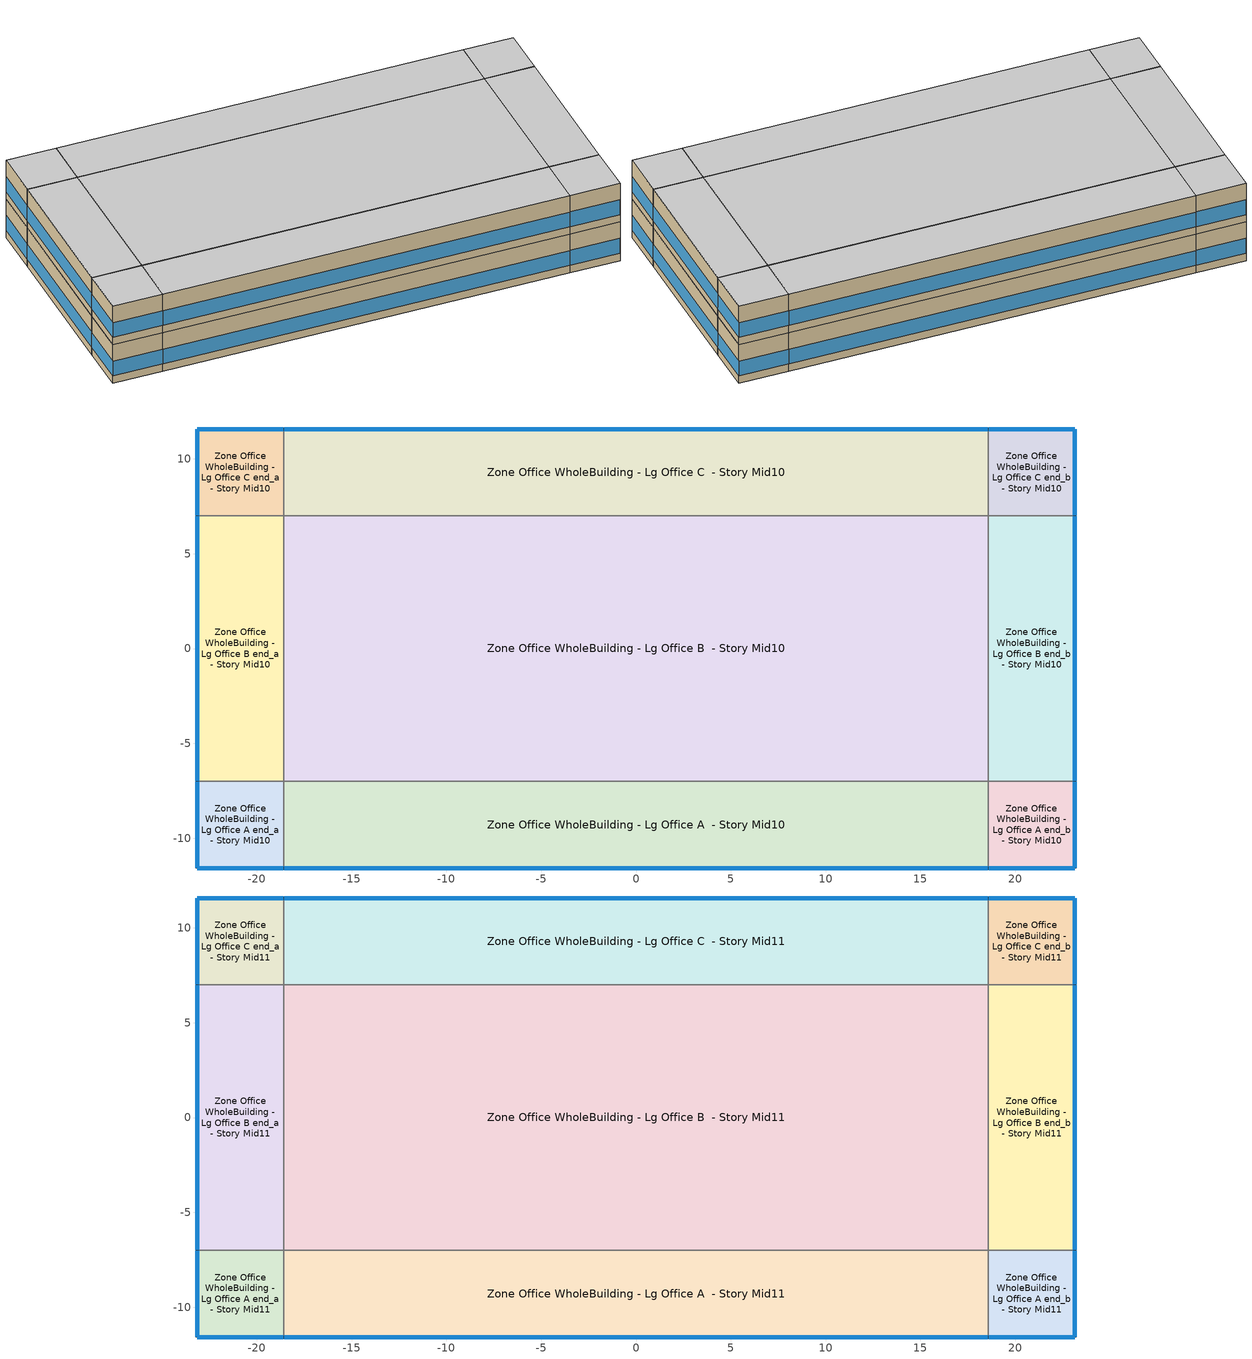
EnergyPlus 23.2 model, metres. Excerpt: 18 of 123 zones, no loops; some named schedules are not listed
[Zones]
Zone Office WholeBuilding - Lg Office A  - Story Mid10
 floor adiabatic (Typical Interior Floor): -18.58,-11.58 -18.58,-7 18.58,-7 18.58,-11.58 z39.62
 wall outside (Typical Insulated Steel Framed Exterior Wall R-4.44): -18.58,-11.58 18.58,-11.58 z39.62:43.59
 wall to Zone Office WholeBuilding - Lg Office A end_a - Story Mid10 (Typical Interior Wall): -18.58,-7 -18.58,-11.58 z39.62:43.59
 wall to Zone Office WholeBuilding - Lg Office B  - Story Mid10 (Typical Interior Wall): 18.58,-7 -18.58,-7 z39.62:43.59
 wall to Zone Office WholeBuilding - Lg Office A end_b - Story Mid10 (Typical Interior Wall): 18.58,-11.58 18.58,-7 z39.62:43.59
 window (Window U-1.01 SHGC 0.74): -18.55,-11.58 18.55,-11.58 z40.39:41.89
 ceiling adiabatic (Typical Interior Ceiling): 18.58,-11.58 18.58,-7 -18.58,-7 -18.58,-11.58 z43.59
Zone Office WholeBuilding - Lg Office A end_a - Story Mid10
 floor adiabatic (Typical Interior Floor): -23.15,-11.58 -23.15,-7 -18.58,-7 -18.58,-11.58 z39.62
 wall outside (Typical Insulated Steel Framed Exterior Wall R-4.44): -23.15,-7 -23.15,-11.58 -18.58,-11.58 z39.62:43.59
 wall to Zone Office WholeBuilding - Lg Office B end_a - Story Mid10 (Typical Interior Wall): -18.58,-7 -23.15,-7 z39.62:43.59
 window (Window U-1.01 SHGC 0.74): -23.15,-7.03 -23.15,-11.55 / -23.13,-11.58 -18.6,-11.58 z40.39:41.91
 ceiling adiabatic (Typical Interior Ceiling): -18.58,-11.58 -18.58,-7 -23.15,-7 -23.15,-11.58 z43.59
Zone Office WholeBuilding - Lg Office A end_b - Story Mid10
 floor adiabatic (Typical Interior Floor): 18.58,-11.58 18.58,-7 23.15,-7 23.15,-11.58 z39.62
 wall outside (Typical Insulated Steel Framed Exterior Wall R-4.44): 18.58,-11.58 23.15,-11.58 23.15,-7 z39.62:43.59
 wall to Zone Office WholeBuilding - Lg Office B end_b - Story Mid10 (Typical Interior Wall): 23.15,-7 18.58,-7 z39.62:43.59
 window (Window U-1.01 SHGC 0.74): 23.15,-11.55 23.15,-7.03 / 18.6,-11.58 23.13,-11.58 z40.39:41.91
 ceiling adiabatic (Typical Interior Ceiling): 23.15,-11.58 23.15,-7 18.58,-7 18.58,-11.58 z43.59
Zone Office WholeBuilding - Lg Office B  - Story Mid10
 floor adiabatic (Typical Interior Floor): -18.58,-7 -18.58,7 18.58,7 18.58,-7 z39.62
 wall to Zone Office WholeBuilding - Lg Office B end_a - Story Mid10 (Typical Interior Wall): -18.58,7 -18.58,-7 z39.62:43.59
 wall to Zone Office WholeBuilding - Lg Office C  - Story Mid10 (Typical Interior Wall): 18.58,7 -18.58,7 z39.62:43.59
 wall to Zone Office WholeBuilding - Lg Office B end_b - Story Mid10 (Typical Interior Wall): 18.58,-7 18.58,7 z39.62:43.59
 ceiling adiabatic (Typical Interior Ceiling): 18.58,-7 18.58,7 -18.58,7 -18.58,-7 z43.59
Zone Office WholeBuilding - Lg Office B end_a - Story Mid10
 floor adiabatic (Typical Interior Floor): -23.15,-7 -23.15,7 -18.58,7 -18.58,-7 z39.62
 wall outside (Typical Insulated Steel Framed Exterior Wall R-4.44): -23.15,7 -23.15,-7 z39.62:43.59
 wall to Zone Office WholeBuilding - Lg Office C end_a - Story Mid10 (Typical Interior Wall): -18.58,7 -23.15,7 z39.62:43.59
 window (Window U-1.01 SHGC 0.74): -23.15,6.98 -23.15,-6.98 z40.39:41.9
 ceiling adiabatic (Typical Interior Ceiling): -18.58,-7 -18.58,7 -23.15,7 -23.15,-7 z43.59
Zone Office WholeBuilding - Lg Office B end_b - Story Mid10
 floor adiabatic (Typical Interior Floor): 18.58,-7 18.58,7 23.15,7 23.15,-7 z39.62
 wall outside (Typical Insulated Steel Framed Exterior Wall R-4.44): 23.15,-7 23.15,7 z39.62:43.59
 wall to Zone Office WholeBuilding - Lg Office C end_b - Story Mid10 (Typical Interior Wall): 23.15,7 18.58,7 z39.62:43.59
 window (Window U-1.01 SHGC 0.74): 23.15,-6.98 23.15,6.98 z40.39:41.9
 ceiling adiabatic (Typical Interior Ceiling): 23.15,-7 23.15,7 18.58,7 18.58,-7 z43.59
Zone Office WholeBuilding - Lg Office C  - Story Mid10
 floor adiabatic (Typical Interior Floor): -18.58,7 -18.58,11.58 18.58,11.58 18.58,7 z39.62
 wall outside (Typical Insulated Steel Framed Exterior Wall R-4.44): 18.58,11.58 -18.58,11.58 z39.62:43.59
 wall to Zone Office WholeBuilding - Lg Office C end_a - Story Mid10 (Typical Interior Wall): -18.58,11.58 -18.58,7 z39.62:43.59
 wall to Zone Office WholeBuilding - Lg Office C end_b - Story Mid10 (Typical Interior Wall): 18.58,7 18.58,11.58 z39.62:43.59
 window (Window U-1.01 SHGC 0.74): 18.55,11.58 -18.55,11.58 z40.39:41.89
 ceiling adiabatic (Typical Interior Ceiling): 18.58,7 18.58,11.58 -18.58,11.58 -18.58,7 z43.59
Zone Office WholeBuilding - Lg Office C end_a - Story Mid10
 floor adiabatic (Typical Interior Floor): -23.15,7 -23.15,11.58 -18.58,11.58 -18.58,7 z39.62
 wall outside (Typical Insulated Steel Framed Exterior Wall R-4.44): -18.58,11.58 -23.15,11.58 -23.15,7 z39.62:43.59
 window (Window U-1.01 SHGC 0.74): -23.15,11.55 -23.15,7.03 / -18.6,11.58 -23.13,11.58 z40.39:41.91
 ceiling adiabatic (Typical Interior Ceiling): -18.58,7 -18.58,11.58 -23.15,11.58 -23.15,7 z43.59
Zone Office WholeBuilding - Lg Office C end_b - Story Mid10
 floor adiabatic (Typical Interior Floor): 18.58,7 18.58,11.58 23.15,11.58 23.15,7 z39.62
 wall outside (Typical Insulated Steel Framed Exterior Wall R-4.44): 23.15,7 23.15,11.58 18.58,11.58 z39.62:43.59
 window (Window U-1.01 SHGC 0.74): 23.13,11.58 18.6,11.58 / 23.15,7.03 23.15,11.55 z40.39:41.91
 ceiling adiabatic (Typical Interior Ceiling): 23.15,7 23.15,11.58 18.58,11.58 18.58,7 z43.59
Zone Office WholeBuilding - Lg Office A  - Story Mid11
 floor adiabatic (Typical Interior Floor): -18.58,-11.58 -18.58,-7 18.58,-7 18.58,-11.58 z43.59
 wall outside (Typical Insulated Steel Framed Exterior Wall R-4.44): -18.58,-11.58 18.58,-11.58 z43.59:47.55
 wall to Zone Office WholeBuilding - Lg Office A end_a - Story Mid11 (Typical Interior Wall): -18.58,-7 -18.58,-11.58 z43.59:47.55
 wall to Zone Office WholeBuilding - Lg Office B  - Story Mid11 (Typical Interior Wall): 18.58,-7 -18.58,-7 z43.59:47.55
 wall to Zone Office WholeBuilding - Lg Office A end_b - Story Mid11 (Typical Interior Wall): 18.58,-11.58 18.58,-7 z43.59:47.55
 window (Window U-1.01 SHGC 0.74): -18.55,-11.58 18.55,-11.58 z44.35:45.86
 ceiling adiabatic (Typical Interior Ceiling): 18.58,-11.58 18.58,-7 -18.58,-7 -18.58,-11.58 z47.55
Zone Office WholeBuilding - Lg Office A end_a - Story Mid11
 floor adiabatic (Typical Interior Floor): -23.15,-11.58 -23.15,-7 -18.58,-7 -18.58,-11.58 z43.59
 wall outside (Typical Insulated Steel Framed Exterior Wall R-4.44): -23.15,-7 -23.15,-11.58 -18.58,-11.58 z43.59:47.55
 wall to Zone Office WholeBuilding - Lg Office B end_a - Story Mid11 (Typical Interior Wall): -18.58,-7 -23.15,-7 z43.59:47.55
 window (Window U-1.01 SHGC 0.74): -23.15,-7.03 -23.15,-11.55 / -23.13,-11.58 -18.6,-11.58 z44.35:45.87
 ceiling adiabatic (Typical Interior Ceiling): -18.58,-11.58 -18.58,-7 -23.15,-7 -23.15,-11.58 z47.55
Zone Office WholeBuilding - Lg Office A end_b - Story Mid11
 floor adiabatic (Typical Interior Floor): 18.58,-11.58 18.58,-7 23.15,-7 23.15,-11.58 z43.59
 wall outside (Typical Insulated Steel Framed Exterior Wall R-4.44): 18.58,-11.58 23.15,-11.58 23.15,-7 z43.59:47.55
 wall to Zone Office WholeBuilding - Lg Office B end_b - Story Mid11 (Typical Interior Wall): 23.15,-7 18.58,-7 z43.59:47.55
 window (Window U-1.01 SHGC 0.74): 23.15,-11.55 23.15,-7.03 / 18.6,-11.58 23.13,-11.58 z44.35:45.87
 ceiling adiabatic (Typical Interior Ceiling): 23.15,-11.58 23.15,-7 18.58,-7 18.58,-11.58 z47.55
Zone Office WholeBuilding - Lg Office B  - Story Mid11
 floor adiabatic (Typical Interior Floor): -18.58,-7 -18.58,7 18.58,7 18.58,-7 z43.59
 wall to Zone Office WholeBuilding - Lg Office B end_a - Story Mid11 (Typical Interior Wall): -18.58,7 -18.58,-7 z43.59:47.55
 wall to Zone Office WholeBuilding - Lg Office C  - Story Mid11 (Typical Interior Wall): 18.58,7 -18.58,7 z43.59:47.55
 wall to Zone Office WholeBuilding - Lg Office B end_b - Story Mid11 (Typical Interior Wall): 18.58,-7 18.58,7 z43.59:47.55
 ceiling adiabatic (Typical Interior Ceiling): 18.58,-7 18.58,7 -18.58,7 -18.58,-7 z47.55
Zone Office WholeBuilding - Lg Office B end_a - Story Mid11
 floor adiabatic (Typical Interior Floor): -23.15,-7 -23.15,7 -18.58,7 -18.58,-7 z43.59
 wall outside (Typical Insulated Steel Framed Exterior Wall R-4.44): -23.15,7 -23.15,-7 z43.59:47.55
 wall to Zone Office WholeBuilding - Lg Office C end_a - Story Mid11 (Typical Interior Wall): -18.58,7 -23.15,7 z43.59:47.55
 window (Window U-1.01 SHGC 0.74): -23.15,6.98 -23.15,-6.98 z44.35:45.86
 ceiling adiabatic (Typical Interior Ceiling): -18.58,-7 -18.58,7 -23.15,7 -23.15,-7 z47.55
Zone Office WholeBuilding - Lg Office B end_b - Story Mid11
 floor adiabatic (Typical Interior Floor): 18.58,-7 18.58,7 23.15,7 23.15,-7 z43.59
 wall outside (Typical Insulated Steel Framed Exterior Wall R-4.44): 23.15,-7 23.15,7 z43.59:47.55
 wall to Zone Office WholeBuilding - Lg Office C end_b - Story Mid11 (Typical Interior Wall): 23.15,7 18.58,7 z43.59:47.55
 window (Window U-1.01 SHGC 0.74): 23.15,-6.98 23.15,6.98 z44.35:45.86
 ceiling adiabatic (Typical Interior Ceiling): 23.15,-7 23.15,7 18.58,7 18.58,-7 z47.55
Zone Office WholeBuilding - Lg Office C  - Story Mid11
 floor adiabatic (Typical Interior Floor): -18.58,7 -18.58,11.58 18.58,11.58 18.58,7 z43.59
 wall outside (Typical Insulated Steel Framed Exterior Wall R-4.44): 18.58,11.58 -18.58,11.58 z43.59:47.55
 wall to Zone Office WholeBuilding - Lg Office C end_a - Story Mid11 (Typical Interior Wall): -18.58,11.58 -18.58,7 z43.59:47.55
 wall to Zone Office WholeBuilding - Lg Office C end_b - Story Mid11 (Typical Interior Wall): 18.58,7 18.58,11.58 z43.59:47.55
 window (Window U-1.01 SHGC 0.74): 18.55,11.58 -18.55,11.58 z44.35:45.86
 ceiling adiabatic (Typical Interior Ceiling): 18.58,7 18.58,11.58 -18.58,11.58 -18.58,7 z47.55
Zone Office WholeBuilding - Lg Office C end_a - Story Mid11
 floor adiabatic (Typical Interior Floor): -23.15,7 -23.15,11.58 -18.58,11.58 -18.58,7 z43.59
 wall outside (Typical Insulated Steel Framed Exterior Wall R-4.44): -18.58,11.58 -23.15,11.58 -23.15,7 z43.59:47.55
 window (Window U-1.01 SHGC 0.74): -23.15,11.55 -23.15,7.03 / -18.6,11.58 -23.13,11.58 z44.35:45.87
 ceiling adiabatic (Typical Interior Ceiling): -18.58,7 -18.58,11.58 -23.15,11.58 -23.15,7 z47.55
Zone Office WholeBuilding - Lg Office C end_b - Story Mid11
 floor adiabatic (Typical Interior Floor): 18.58,7 18.58,11.58 23.15,11.58 23.15,7 z43.59
 wall outside (Typical Insulated Steel Framed Exterior Wall R-4.44): 23.15,7 23.15,11.58 18.58,11.58 z43.59:47.55
 window (Window U-1.01 SHGC 0.74): 23.13,11.58 18.6,11.58 / 23.15,7.03 23.15,11.55 z44.35:45.87
 ceiling adiabatic (Typical Interior Ceiling): 23.15,7 23.15,11.58 18.58,11.58 18.58,7 z47.55
[Building]
ComStock DOE Ref Pre-1980|LargeOffice: North Axis {deg}=270; Terrain=City
[Site:Location]
Maxwell Afb_AL_USA: Latitude {deg}=32.38; Longitude {deg}=-86.36; Time Zone {hr}=-6; Elevation {m}=52
[Site:GroundTemperature:FCfactorMethod]
January Ground Temperature {C}=16; February Ground Temperature {C}=11.9; March Ground Temperature {C}=7.7; April Ground Temperature {C}=4; May Ground Temperature {C}=7.9; June Ground Temperature {C}=13.8; July Ground Temperature {C}=17.2; August Ground Temperature {C}=20.8; September Ground Temperature {C}=24.8; October Ground Temperature {C}=26.1; November Ground Temperature {C}=26.5; December Ground Temperature {C}=22.5
[Site:WaterMainsTemperature]
Calculation Method=Correlation; Annual Average Outdoor Air Temperature {C}=18.7358; Maximum Difference In Monthly Average Outdoor Air Temperatures {deltaC}=20.53
[SizingPeriod:DesignDay] Month=7; Day of Month=21; Day Type=SummerDesignDay; Daily Dry-Bulb Temperature Range {deltaC}=10.3; Dry-Bulb Temperature Range Modifier Type=DefaultMultipliers; Barometric Pressure {Pa}=100702; Wind Speed {m/s}=3; Wind Direction {deg}=240; Rain Indicator=No; Snow Indicator=No; Daylight Saving Time Indicator=No; Solar Model Indicator=ASHRAETau; ASHRAE Clear Sky Optical Depth for Beam Irradiance (taub)=0.459; ASHRAE Clear Sky Optical Depth for Diffuse Irradiance (taud)=2.177; Begin Environment Reset Mode=FullResetAtBeginEnvironment
Name | Maximum Dry-Bulb Temperature {C} | Humidity Condition Type | Wetbulb or DewPoint at Maximum Dry-Bulb {C}
Maxwell Afb Ann Clg .4% Condns DB=>MWB 1 | 36.3 | Wetbulb | 24.8
Maxwell Afb Ann Clg .4% Condns WB=>MDB 1 | 32.9 | Wetbulb | 27
Maxwell Afb Ann Clg 1% Condns DB=>MWB 1 | 35.2 | Wetbulb | 24.8
Maxwell Afb Ann Clg 2% Condns DP=>MDB 1 | 28.6 | Dewpoint | 24.5
[Material] Thermal Absorptance=0.9; Solar Absorptance=0.7
Name | Roughness | Thickness {m} | Conductivity {W/m-K} | Density {kg/m3} | Specific Heat {J/kg-K} | Visible Absorptance
100mm Normalweight concrete floor | MediumRough | 0.1016 | 2.31045 | 2322 | 832.557 | 0.7
25mm Stucco | Smooth | 0.0254 | 0.72 | 1856 | 840 | 0.7
5/8 in. Gypsum Board | MediumSmooth | 0.0159 | 0.16 | 800 | 1090 | 0.7
G01 13mm gypsum board | Smooth | 0.0127 | 0.160031 | 800.001 | 1090.73 | 0.5
Std Wood 6inch 1 | MediumSmooth | 0.15 | 0.12 | 540 | 1210 | 0.7
[Material:NoMass] Roughness=Smooth; Thermal Absorptance=0.9; Solar Absorptance=0.7
Name | Thermal Resistance {m2-K/W} | Visible Absorptance
CP02 CARPET PAD | 0.21648 | 0.8
Typical Insulation R-2.27 | 0.39899 | 0.7
[WindowMaterial:SimpleGlazingSystem]
Simple Glazing Single - No LowE - Clear - Aluminum: U-Factor {W/m2-K}=5.73505; Solar Heat Gain Coefficient=0.744; Visible Transmittance=0.754
[Construction]
InteriorFurnishings 1: Std Wood 6inch 1
Typical Insulated Steel Framed Exterior Wall R-4.44: 25mm Stucco, 5/8 in. Gypsum Board, Typical Insulation R-2.27, 5/8 in. Gypsum Board
Typical Interior Ceiling: CP02 CARPET PAD, 100mm Normalweight concrete floor
Typical Interior Floor: 100mm Normalweight concrete floor, CP02 CARPET PAD
Typical Interior Wall: G01 13mm gypsum board, G01 13mm gypsum board
Window U-1.01 SHGC 0.74: Simple Glazing Single - No LowE - Clear - Aluminum
[Zone] Multiplier=1; Part of Total Floor Area=Yes
Zone Office WholeBuilding - Lg Office A  - Story Mid10; Zone Office WholeBuilding - Lg Office A  - Story Mid11; Zone Office WholeBuilding - Lg Office A end_a - Story Mid10; Zone Office WholeBuilding - Lg Office A end_a - Story Mid11; Zone Office WholeBuilding - Lg Office A end_b - Story Mid10; Zone Office WholeBuilding - Lg Office A end_b - Story Mid11; Zone Office WholeBuilding - Lg Office B  - Story Mid10; Zone Office WholeBuilding - Lg Office B  - Story Mid11; Zone Office WholeBuilding - Lg Office B end_a - Story Mid10; Zone Office WholeBuilding - Lg Office B end_a - Story Mid11; Zone Office WholeBuilding - Lg Office B end_b - Story Mid10; Zone Office WholeBuilding - Lg Office B end_b - Story Mid11; Zone Office WholeBuilding - Lg Office C  - Story Mid10; Zone Office WholeBuilding - Lg Office C  - Story Mid11; Zone Office WholeBuilding - Lg Office C end_a - Story Mid10; Zone Office WholeBuilding - Lg Office C end_a - Story Mid11; Zone Office WholeBuilding - Lg Office C end_b - Story Mid10; Zone Office WholeBuilding - Lg Office C end_b - Story Mid11
[Space] Space Type=Office WholeBuilding - Lg Office - ComStock DOE Ref Pre-1980
Name | Zone
Office WholeBuilding - Lg Office A  - Story Mid10 | Zone Office WholeBuilding - Lg Office A  - Story Mid10
Office WholeBuilding - Lg Office A  - Story Mid11 | Zone Office WholeBuilding - Lg Office A  - Story Mid11
Office WholeBuilding - Lg Office A end_a - Story Mid10 | Zone Office WholeBuilding - Lg Office A end_a - Story Mid10
Office WholeBuilding - Lg Office A end_a - Story Mid11 | Zone Office WholeBuilding - Lg Office A end_a - Story Mid11
Office WholeBuilding - Lg Office A end_b - Story Mid10 | Zone Office WholeBuilding - Lg Office A end_b - Story Mid10
Office WholeBuilding - Lg Office A end_b - Story Mid11 | Zone Office WholeBuilding - Lg Office A end_b - Story Mid11
Office WholeBuilding - Lg Office B  - Story Mid10 | Zone Office WholeBuilding - Lg Office B  - Story Mid10
Office WholeBuilding - Lg Office B  - Story Mid11 | Zone Office WholeBuilding - Lg Office B  - Story Mid11
Office WholeBuilding - Lg Office B end_a - Story Mid10 | Zone Office WholeBuilding - Lg Office B end_a - Story Mid10
Office WholeBuilding - Lg Office B end_a - Story Mid11 | Zone Office WholeBuilding - Lg Office B end_a - Story Mid11
Office WholeBuilding - Lg Office B end_b - Story Mid10 | Zone Office WholeBuilding - Lg Office B end_b - Story Mid10
Office WholeBuilding - Lg Office B end_b - Story Mid11 | Zone Office WholeBuilding - Lg Office B end_b - Story Mid11
Office WholeBuilding - Lg Office C  - Story Mid10 | Zone Office WholeBuilding - Lg Office C  - Story Mid10
Office WholeBuilding - Lg Office C  - Story Mid11 | Zone Office WholeBuilding - Lg Office C  - Story Mid11
Office WholeBuilding - Lg Office C end_a - Story Mid10 | Zone Office WholeBuilding - Lg Office C end_a - Story Mid10
Office WholeBuilding - Lg Office C end_a - Story Mid11 | Zone Office WholeBuilding - Lg Office C end_a - Story Mid11
Office WholeBuilding - Lg Office C end_b - Story Mid10 | Zone Office WholeBuilding - Lg Office C end_b - Story Mid10
Office WholeBuilding - Lg Office C end_b - Story Mid11 | Zone Office WholeBuilding - Lg Office C end_b - Story Mid11
[SpaceList]
Office WholeBuilding - Lg Office - ComStock DOE Ref Pre-1980: Office WholeBuilding - Lg Office B  - Story Mid10, Office WholeBuilding - Lg Office B  - Story Ground, Office WholeBuilding - Lg Office A end_a - Story Mid, Office WholeBuilding - Lg Office A  - Story Mid, Office WholeBuilding - Lg Office B  - Story Mid, Office WholeBuilding - Lg Office C  - Story Mid, Office WholeBuilding - Lg Office A end_b - Story Mid, Office WholeBuilding - Lg Office B end_a - Story Mid2, Office WholeBuilding - Lg Office C end_a - Story Mid2, Office WholeBuilding - Lg Office A end_b - Story Mid8, Office WholeBuilding - Lg Office A end_a - Story Mid3, Office WholeBuilding - Lg Office B end_a - Story Mid3, Office WholeBuilding - Lg Office C end_a - Story Mid3, Office WholeBuilding - Lg Office A end_b - Story Top, Office WholeBuilding - Lg Office A end_b - Story Mid3, Office WholeBuilding - Lg Office B end_b - Story Mid3, Office WholeBuilding - Lg Office A  - Story Mid2, Office WholeBuilding - Lg Office C end_b - Story Mid3, Office WholeBuilding - Lg Office A end_a - Story Mid4, Office WholeBuilding - Lg Office B end_a - Story Mid4, Office WholeBuilding - Lg Office A  - Story Mid4, Office WholeBuilding - Lg Office B  - Story Mid4, Office WholeBuilding - Lg Office C  - Story Mid4, Office WholeBuilding - Lg Office B end_a - Story Ground, Office WholeBuilding - Lg Office B end_b - Story Mid2, Office WholeBuilding - Lg Office A end_a - Story Mid8, Office WholeBuilding - Lg Office A end_b - Story Mid4, Office WholeBuilding - Lg Office B end_b - Story Mid4, Office WholeBuilding - Lg Office C end_a - Story Ground, Office WholeBuilding - Lg Office C end_b - Story Mid4, Office WholeBuilding - Lg Office C end_a - Story Mid5, Office WholeBuilding - Lg Office C  - Story Mid5, Office WholeBuilding - Lg Office A  - Story Mid3, Office WholeBuilding - Lg Office A end_b - Story Mid5, Office WholeBuilding - Lg Office B end_b - Story Mid5, Office WholeBuilding - Lg Office A end_a - Story Ground, Office WholeBuilding - Lg Office C  - Story Mid2, Office WholeBuilding - Lg Office C  - Story Mid10, Office WholeBuilding - Lg Office B end_a - Story Mid, Office WholeBuilding - Lg Office C end_a - Story Mid10, Office WholeBuilding - Lg Office B  - Story Mid9, Office WholeBuilding - Lg Office B end_b - Story Mid10, Office WholeBuilding - Lg Office A end_b - Story Mid10, Office WholeBuilding - Lg Office B end_b - Story Mid9, Office WholeBuilding - Lg Office C end_a - Story Mid11, Office WholeBuilding - Lg Office C end_b - Story Top, Office WholeBuilding - Lg Office B end_b - Story Top, Office WholeBuilding - Lg Office A end_a - Story Mid7, Office WholeBuilding - Lg Office A end_a - Story Mid6, Office WholeBuilding - Lg Office A  - Story Mid5, Office WholeBuilding - Lg Office B  - Story Mid6, Office WholeBuilding - Lg Office C end_b - Story Mid11, Office WholeBuilding - Lg Office B  - Story Top, Office WholeBuilding - Lg Office A end_a - Story Mid10, Office WholeBuilding - Lg Office C end_b - Story Mid, Office WholeBuilding - Lg Office C  - Story Top, Office WholeBuilding - Lg Office A end_a - Story Mid11, Office WholeBuilding - Lg Office B  - Story Mid3, Office WholeBuilding - Lg Office C end_a - Story Top, Office WholeBuilding - Lg Office C end_b - Story Mid2, Office WholeBuilding - Lg Office A end_b - Story Mid6, Office WholeBuilding - Lg Office C end_b - Story Mid6, Office WholeBuilding - Lg Office A  - Story Mid10, Office WholeBuilding - Lg Office A  - Story Top, Office WholeBuilding - Lg Office A  - Story Mid6, Office WholeBuilding - Lg Office C end_a - Story Mid4, Office WholeBuilding - Lg Office C  - Story Mid11, Office WholeBuilding - Lg Office A  - Story Mid11, Office WholeBuilding - Lg Office B end_b - Story Mid, Office WholeBuilding - Lg Office A end_b - Story Mid9, Office WholeBuilding - Lg Office B end_a - Story Mid10, Office WholeBuilding - Lg Office C  - Story Mid9, Office WholeBuilding - Lg Office C end_b - Story Mid9, Office WholeBuilding - Lg Office C  - Story Mid3, Office WholeBuilding - Lg Office B  - Story Mid5, Office WholeBuilding - Lg Office C  - Story Mid7, Office WholeBuilding - Lg Office A end_a - Story Mid9, Office WholeBuilding - Lg Office B end_a - Story Mid11, Office WholeBuilding - Lg Office B end_a - Story Top, Office WholeBuilding - Lg Office A end_b - Story Mid11, Office WholeBuilding - Lg Office A  - Story Mid9, Office WholeBuilding - Lg Office B end_a - Story Mid5, Office WholeBuilding - Lg Office B end_a - Story Mid8, Office WholeBuilding - Lg Office C end_b - Story Mid8, Office WholeBuilding - Lg Office B  - Story Mid11, Office WholeBuilding - Lg Office C end_a - Story Mid9, Office WholeBuilding - Lg Office A  - Story Ground, Office WholeBuilding - Lg Office C end_a - Story Mid6, Office WholeBuilding - Lg Office C end_a - Story Mid, Office WholeBuilding - Lg Office A end_b - Story Mid2, Office WholeBuilding - Lg Office B end_a - Story Mid6, Office WholeBuilding - Lg Office B  - Story Mid7, Office WholeBuilding - Lg Office B end_a - Story Mid9, Office WholeBuilding - Lg Office B end_b - Story Mid8, Office WholeBuilding - Lg Office A end_a - Story Mid5, Office WholeBuilding - Lg Office B end_b - Story Mid7, Office WholeBuilding - Lg Office A end_a - Story Top, Office WholeBuilding - Lg Office A  - Story Mid7, Office WholeBuilding - Lg Office A end_a - Story Mid2, Office WholeBuilding - Lg Office B  - Story Mid2, Office WholeBuilding - Lg Office C  - Story Mid8, Office WholeBuilding - Lg Office C end_b - Story Mid10, Office WholeBuilding - Lg Office C end_a - Story Mid7, Office WholeBuilding - Lg Office B end_b - Story Mid11, Office WholeBuilding - Lg Office B  - Story Mid8, Office WholeBuilding - Lg Office A  - Story Mid8, Office WholeBuilding - Lg Office C end_a - Story Mid8, Office WholeBuilding - Lg Office C  - Story Ground, Office WholeBuilding - Lg Office C end_b - Story Mid7, Office WholeBuilding - Lg Office A end_b - Story Mid7, Office WholeBuilding - Lg Office B end_a - Story Mid7, Office WholeBuilding - Lg Office C  - Story Mid6, Office WholeBuilding - Lg Office B end_b - Story Mid6, Office WholeBuilding - Lg Office C end_b - Story Mid5
[Lights] Zone or ZoneList or Space or SpaceList=Office WholeBuilding - Lg Office - ComStock DOE Ref Pre-1980; Schedule=Office BLDG_LIGHT_EndUseData BPR Adjusted; Design Level Calculation Method=Watts/Area; Return Air Fraction=0; Fraction Visible=0.2; Fraction Replaceable=1
Name | Watts per Zone Floor Area {W/m2} | Fraction Radiant
Office WholeBuilding - Lg Office - ComStock DOE Ref Pre-1980 General Lighting | 5.0993 | 0.31
Office WholeBuilding - Lg Office - ComStock DOE Ref Pre-1980 Wall Wash Lighting | 3.64317 | 0.125
[ElectricEquipment]
Office WholeBuilding - Lg Office Elec Equip: Zone or ZoneList or Space or SpaceList=Office WholeBuilding - Lg Office - ComStock DOE Ref Pre-1980; Schedule=Office BLDG_EQUIP_EndUseData BPR Adjusted; Design Level Calculation Method=Watts/Area; Watts per Zone Floor Area {W/m2}=8.07293; Fraction Latent=0; Fraction Radiant=0.5; Fraction Lost=0
[InternalMass] Construction=InteriorFurnishings 1
Name | Zone or ZoneList | Space or SpaceList | Surface Area {m2}
Office WholeBuilding - Lg Office A  - Story Mid10 Mass | Zone Office WholeBuilding - Lg Office A  - Story Mid10 | Office WholeBuilding - Lg Office A  - Story Mid10 | 339.777
Office WholeBuilding - Lg Office A  - Story Mid11 Mass | Zone Office WholeBuilding - Lg Office A  - Story Mid11 | Office WholeBuilding - Lg Office A  - Story Mid11 | 339.777
Office WholeBuilding - Lg Office A end_a - Story Mid10 Mass | Zone Office WholeBuilding - Lg Office A end_a - Story Mid10 | Office WholeBuilding - Lg Office A end_a - Story Mid10 | 41.8064
Office WholeBuilding - Lg Office A end_a - Story Mid11 Mass | Zone Office WholeBuilding - Lg Office A end_a - Story Mid11 | Office WholeBuilding - Lg Office A end_a - Story Mid11 | 41.8064
Office WholeBuilding - Lg Office A end_b - Story Mid10 Mass | Zone Office WholeBuilding - Lg Office A end_b - Story Mid10 | Office WholeBuilding - Lg Office A end_b - Story Mid10 | 41.8064
Office WholeBuilding - Lg Office A end_b - Story Mid11 Mass | Zone Office WholeBuilding - Lg Office A end_b - Story Mid11 | Office WholeBuilding - Lg Office A end_b - Story Mid11 | 41.8064
Office WholeBuilding - Lg Office B  - Story Mid10 Mass | Zone Office WholeBuilding - Lg Office B  - Story Mid10 | Office WholeBuilding - Lg Office B  - Story Mid10 | 1040.97
Office WholeBuilding - Lg Office B  - Story Mid11 Mass | Zone Office WholeBuilding - Lg Office B  - Story Mid11 | Office WholeBuilding - Lg Office B  - Story Mid11 | 1040.97
Office WholeBuilding - Lg Office B end_a - Story Mid10 Mass | Zone Office WholeBuilding - Lg Office B end_a - Story Mid10 | Office WholeBuilding - Lg Office B end_a - Story Mid10 | 128.082
Office WholeBuilding - Lg Office B end_a - Story Mid11 Mass | Zone Office WholeBuilding - Lg Office B end_a - Story Mid11 | Office WholeBuilding - Lg Office B end_a - Story Mid11 | 128.082
Office WholeBuilding - Lg Office B end_b - Story Mid10 Mass | Zone Office WholeBuilding - Lg Office B end_b - Story Mid10 | Office WholeBuilding - Lg Office B end_b - Story Mid10 | 128.082
Office WholeBuilding - Lg Office B end_b - Story Mid11 Mass | Zone Office WholeBuilding - Lg Office B end_b - Story Mid11 | Office WholeBuilding - Lg Office B end_b - Story Mid11 | 128.082
Office WholeBuilding - Lg Office C  - Story Mid10 Mass | Zone Office WholeBuilding - Lg Office C  - Story Mid10 | Office WholeBuilding - Lg Office C  - Story Mid10 | 339.777
Office WholeBuilding - Lg Office C  - Story Mid11 Mass | Zone Office WholeBuilding - Lg Office C  - Story Mid11 | Office WholeBuilding - Lg Office C  - Story Mid11 | 339.777
Office WholeBuilding - Lg Office C end_a - Story Mid10 Mass | Zone Office WholeBuilding - Lg Office C end_a - Story Mid10 | Office WholeBuilding - Lg Office C end_a - Story Mid10 | 41.8064
Office WholeBuilding - Lg Office C end_a - Story Mid11 Mass | Zone Office WholeBuilding - Lg Office C end_a - Story Mid11 | Office WholeBuilding - Lg Office C end_a - Story Mid11 | 41.8064
Office WholeBuilding - Lg Office C end_b - Story Mid10 Mass | Zone Office WholeBuilding - Lg Office C end_b - Story Mid10 | Office WholeBuilding - Lg Office C end_b - Story Mid10 | 41.8064
Office WholeBuilding - Lg Office C end_b - Story Mid11 Mass | Zone Office WholeBuilding - Lg Office C end_b - Story Mid11 | Office WholeBuilding - Lg Office C end_b - Story Mid11 | 41.8064
[ZoneInfiltration:DesignFlowRate] Design Flow Rate Calculation Method=Flow/ExteriorArea; Flow Rate per Exterior Surface Area {m3/s-m2}=0.000619923; Velocity Term Coefficient=0
Name | Zone or ZoneList or Space or SpaceList | Schedule | Constant Term Coefficient | Temperature Term Coefficient | Velocity Squared Term Coefficient
Office WholeBuilding - Lg Office A  - Story Mid10 HVAC Off Infiltration | Office WholeBuilding - Lg Office A  - Story Mid10 | Infiltration HVAC Off Schedule | 0 | 0.0173 | 0.0398
Office WholeBuilding - Lg Office A  - Story Mid10 HVAC On Infiltration | Office WholeBuilding - Lg Office A  - Story Mid10 | Infiltration HVAC On Schedule | -0.0451 | 0.0046 | 0.0327
Office WholeBuilding - Lg Office A  - Story Mid11 HVAC Off Infiltration | Office WholeBuilding - Lg Office A  - Story Mid11 | Infiltration HVAC Off Schedule | 0 | 0.0173 | 0.0398
Office WholeBuilding - Lg Office A  - Story Mid11 HVAC On Infiltration | Office WholeBuilding - Lg Office A  - Story Mid11 | Infiltration HVAC On Schedule | -0.0451 | 0.0046 | 0.0327
Office WholeBuilding - Lg Office A end_a - Story Mid10 HVAC Off Infiltration | Office WholeBuilding - Lg Office A end_a - Story Mid10 | Infiltration HVAC Off Schedule | 0 | 0.0173 | 0.0398
Office WholeBuilding - Lg Office A end_a - Story Mid10 HVAC On Infiltration | Office WholeBuilding - Lg Office A end_a - Story Mid10 | Infiltration HVAC On Schedule | -0.0451 | 0.0046 | 0.0327
Office WholeBuilding - Lg Office A end_a - Story Mid11 HVAC Off Infiltration | Office WholeBuilding - Lg Office A end_a - Story Mid11 | Infiltration HVAC Off Schedule | 0 | 0.0173 | 0.0398
Office WholeBuilding - Lg Office A end_a - Story Mid11 HVAC On Infiltration | Office WholeBuilding - Lg Office A end_a - Story Mid11 | Infiltration HVAC On Schedule | -0.0451 | 0.0046 | 0.0327
Office WholeBuilding - Lg Office A end_b - Story Mid10 HVAC Off Infiltration | Office WholeBuilding - Lg Office A end_b - Story Mid10 | Infiltration HVAC Off Schedule | 0 | 0.0173 | 0.0398
Office WholeBuilding - Lg Office A end_b - Story Mid10 HVAC On Infiltration | Office WholeBuilding - Lg Office A end_b - Story Mid10 | Infiltration HVAC On Schedule | -0.0451 | 0.0046 | 0.0327
Office WholeBuilding - Lg Office A end_b - Story Mid11 HVAC Off Infiltration | Office WholeBuilding - Lg Office A end_b - Story Mid11 | Infiltration HVAC Off Schedule | 0 | 0.0173 | 0.0398
Office WholeBuilding - Lg Office A end_b - Story Mid11 HVAC On Infiltration | Office WholeBuilding - Lg Office A end_b - Story Mid11 | Infiltration HVAC On Schedule | -0.0451 | 0.0046 | 0.0327
Office WholeBuilding - Lg Office B end_a - Story Mid10 HVAC Off Infiltration | Office WholeBuilding - Lg Office B end_a - Story Mid10 | Infiltration HVAC Off Schedule | 0 | 0.0173 | 0.0398
Office WholeBuilding - Lg Office B end_a - Story Mid10 HVAC On Infiltration | Office WholeBuilding - Lg Office B end_a - Story Mid10 | Infiltration HVAC On Schedule | -0.0451 | 0.0046 | 0.0327
Office WholeBuilding - Lg Office B end_a - Story Mid11 HVAC Off Infiltration | Office WholeBuilding - Lg Office B end_a - Story Mid11 | Infiltration HVAC Off Schedule | 0 | 0.0173 | 0.0398
Office WholeBuilding - Lg Office B end_a - Story Mid11 HVAC On Infiltration | Office WholeBuilding - Lg Office B end_a - Story Mid11 | Infiltration HVAC On Schedule | -0.0451 | 0.0046 | 0.0327
Office WholeBuilding - Lg Office B end_b - Story Mid10 HVAC Off Infiltration | Office WholeBuilding - Lg Office B end_b - Story Mid10 | Infiltration HVAC Off Schedule | 0 | 0.0173 | 0.0398
Office WholeBuilding - Lg Office B end_b - Story Mid10 HVAC On Infiltration | Office WholeBuilding - Lg Office B end_b - Story Mid10 | Infiltration HVAC On Schedule | -0.0451 | 0.0046 | 0.0327
Office WholeBuilding - Lg Office B end_b - Story Mid11 HVAC Off Infiltration | Office WholeBuilding - Lg Office B end_b - Story Mid11 | Infiltration HVAC Off Schedule | 0 | 0.0173 | 0.0398
Office WholeBuilding - Lg Office B end_b - Story Mid11 HVAC On Infiltration | Office WholeBuilding - Lg Office B end_b - Story Mid11 | Infiltration HVAC On Schedule | -0.0451 | 0.0046 | 0.0327
Office WholeBuilding - Lg Office C  - Story Mid10 HVAC Off Infiltration | Office WholeBuilding - Lg Office C  - Story Mid10 | Infiltration HVAC Off Schedule | 0 | 0.0173 | 0.0398
Office WholeBuilding - Lg Office C  - Story Mid10 HVAC On Infiltration | Office WholeBuilding - Lg Office C  - Story Mid10 | Infiltration HVAC On Schedule | -0.0451 | 0.0046 | 0.0327
Office WholeBuilding - Lg Office C  - Story Mid11 HVAC Off Infiltration | Office WholeBuilding - Lg Office C  - Story Mid11 | Infiltration HVAC Off Schedule | 0 | 0.0173 | 0.0398
Office WholeBuilding - Lg Office C  - Story Mid11 HVAC On Infiltration | Office WholeBuilding - Lg Office C  - Story Mid11 | Infiltration HVAC On Schedule | -0.0451 | 0.0046 | 0.0327
Office WholeBuilding - Lg Office C end_a - Story Mid10 HVAC Off Infiltration | Office WholeBuilding - Lg Office C end_a - Story Mid10 | Infiltration HVAC Off Schedule | 0 | 0.0173 | 0.0398
Office WholeBuilding - Lg Office C end_a - Story Mid10 HVAC On Infiltration | Office WholeBuilding - Lg Office C end_a - Story Mid10 | Infiltration HVAC On Schedule | -0.0451 | 0.0046 | 0.0327
Office WholeBuilding - Lg Office C end_a - Story Mid11 HVAC Off Infiltration | Office WholeBuilding - Lg Office C end_a - Story Mid11 | Infiltration HVAC Off Schedule | 0 | 0.0173 | 0.0398
Office WholeBuilding - Lg Office C end_a - Story Mid11 HVAC On Infiltration | Office WholeBuilding - Lg Office C end_a - Story Mid11 | Infiltration HVAC On Schedule | -0.0451 | 0.0046 | 0.0327
Office WholeBuilding - Lg Office C end_b - Story Mid10 HVAC Off Infiltration | Office WholeBuilding - Lg Office C end_b - Story Mid10 | Infiltration HVAC Off Schedule | 0 | 0.0173 | 0.0398
Office WholeBuilding - Lg Office C end_b - Story Mid10 HVAC On Infiltration | Office WholeBuilding - Lg Office C end_b - Story Mid10 | Infiltration HVAC On Schedule | -0.0451 | 0.0046 | 0.0327
Office WholeBuilding - Lg Office C end_b - Story Mid11 HVAC Off Infiltration | Office WholeBuilding - Lg Office C end_b - Story Mid11 | Infiltration HVAC Off Schedule | 0 | 0.0173 | 0.0398
Office WholeBuilding - Lg Office C end_b - Story Mid11 HVAC On Infiltration | Office WholeBuilding - Lg Office C end_b - Story Mid11 | Infiltration HVAC On Schedule | -0.0451 | 0.0046 | 0.0327
[People]
Office WholeBuilding - Lg Office People: Zone or ZoneList or Space or SpaceList=Office WholeBuilding - Lg Office - ComStock DOE Ref Pre-1980; Number of People Schedule=Large Office Bldg Occ; Number of People Calculation Method=People/Area; People per Floor Area {person/m2}=0.0538196; Fraction Radiant=0.3; Activity Level Schedule=Large Office Activity; Work Efficiency Schedule=Work Efficiency Schedule; Clothing Insulation Schedule=Clothing Schedule; Air Velocity Schedule=Air Velocity Schedule
[Exterior:Lights] Schedule=Always On Discrete; Control Option=AstronomicalClock
Name | Design Level {W}
Building Facades | 1481.13
Main Entries | 276.923
Other Doors | 346.154
Parking Areas and Drives | 12089.1
[Schedule:Day:Interval]
Office BLDG_LIGHT_EndUseData Default 1: No, 00:15, 0.516857, 00:30, 0.515675, 00:45, 0.51712, 01:00, 0.518565, 01:15, 0.520011, 01:30, 0.521456, 01:45, 0.522901, 02:00, 0.524346, 02:15, 0.525792, 02:30, 0.527237, 02:45, 0.528682, 03:00, 0.530127, 03:15, 0.531572, 03:30, 0.542091, 03:45, 0.55261, 04:00, 0.563129, 04:15, 0.573648, 04:30, 0.610662, 04:45, 0.647675, 05:00, 0.684689, 05:15, 0.721703, 05:30, 0.745764, 05:45, 0.769825, 06:00, 0.793886, 06:15, 0.817947, 06:30, 0.825254, 06:45, 0.83256, 07:00, 0.839866, 07:15, 0.847173, 07:30, 0.847644, 07:45, 0.848115, 08:00, 0.848586, 08:15, 0.849058, 08:30, 0.849529, 08:45, 0.85, 09:00, 0.84666, 09:15, 0.843321, 09:30, 0.839981, 09:45, 0.836641, 10:00, 0.831443, 10:15, 0.826246, 10:30, 0.821048, 10:45, 0.81585, 11:00, 0.818365, 11:15, 0.820881, 11:30, 0.823396, 11:45, 0.825912, 12:00, 0.823101, 12:15, 0.82029, 12:30, 0.817479, 12:45, 0.814668, 13:00, 0.802329, 13:15, 0.789989, 13:30, 0.77765, 13:45, 0.765311, 14:00, 0.741224, 14:15, 0.717136, 14:30, 0.693048, 14:45, 0.668961, 15:00, 0.644873, 15:15, 0.620786, 15:30, 0.60365, 15:45, 0.586514, 16:00, 0.569378, 16:15, 0.552242, 16:30, 0.547664, 16:45, 0.543086, 17:00, 0.538508, 17:15, 0.53393, 17:30, 0.533396, 17:45, 0.532861, 18:00, 0.532327, 18:15, 0.531792, 18:30, 0.531902, 18:45, 0.532013, 19:00, 0.532123, 19:15, 0.532233, 19:30, 0.532175, 19:45, 0.532117, 20:00, 0.532059, 20:15, 0.532, 20:30, 0.528579, 20:45, 0.525157, 21:00, 0.521735, 21:15, 0.518313, 21:30, 0.517833, 21:45, 0.517352, 22:00, 0.516871, 22:15, 0.51639, 22:30, 0.514793, 22:45, 0.513195, 23:00, 0.511598, 23:15, 0.51, 23:30, 0.512562, 23:45, 0.513994, 24:00, 0.515425
Office BLDG_LIGHT_EndUseData Sat Day: Average, 00:15, 0.0442365, 00:30, 0.0446452, 00:45, 0.0442747, 01:00, 0.0439041, 01:15, 0.0435336, 01:30, 0.0431631, 01:45, 0.0431223, 02:00, 0.0430816, 02:15, 0.0430408, 02:30, 0.043, 02:45, 0.0430061, 03:00, 0.0430121, 03:15, 0.0430182, 03:30, 0.0430243, 03:45, 0.0146644, 04:00, 0.0122997, 04:15, 0.00993504, 04:30, 0.0132042, 04:45, 0.0164734, 05:00, 0.0197426, 05:15, 0.0230118, 05:30, 0.030007, 05:45, 0.0370022, 06:00, 0.0439974, 06:15, 0.0509927, 06:30, 0.0527134, 06:45, 0.0544341, 07:00, 0.0561548, 07:15, 0.0578755, 07:30, 0.0595962, 07:45, 0.0613169, 08:00, 0.0630376, 08:15, 0.0647583, 08:30, 0.066479, 08:45, 0.0681997, 09:00, 0.0699204, 09:15, 0.0716411, 09:30, 0.0733618, 09:45, 0.0750825, 10:00, 0.0768032, 10:15, 0.0785239, 10:30, 0.0802446, 10:45, 0.0819653, 11:00, 0.083686, 11:15, 0.0854067, 11:30, 0.0871274, 11:45, 0.0888481, 11:52, 0.0897084, 12:00, 0.00448542, 12:15, 0.00453492, 12:30, 0.00458442, 12:45, 0.00463392, 13:00, 0.00468342, 13:15, 0.00473292, 13:30, 0.00478243, 13:45, 0.00483193, 13:52, 0.0897084, 14:00, 0.00488143, 14:07, 0.0892901, 14:15, 0.00493093, 14:22, 0.0888718, 14:30, 0.00498043, 14:37, 0.0884535, 14:45, 0.00502993, 14:52, 0.0880351, 15:00, 0.00507943, 15:07, 0.0876168, 15:15, 0.00512893, 15:22, 0.0871985, 15:30, 0.00517843, 15:37, 0.0867802, 15:45, 0.00522793, 15:52, 0.0863618, 16:00, 0.00527743, 16:07, 0.0859435, 16:15, 0.00532693, 16:22, 0.0855252, 16:30, 0.00537643, 16:37, 0.0851068, 16:45, 0.00542593, 16:52, 0.0846885, 17:00, 0.00547543, 17:07, 0.0842702, 17:15, 0.00552493, 17:22, 0.0838519, 17:30, 0.00557443, 17:37, 0.0834335, 17:45, 0.00562393, 17:52, 0.0830152, 18:00, 0.00567343, 18:07, 0.0825969, 18:15, 0.00572293, 18:22, 0.0821785, 18:30, 0.00577243, 18:37, 0.0817602, 18:45, 0.00582193, 18:52, 0.0813419, 19:00, 0.00587144, 19:07, 0.0809236, 19:15, 0.00592094, 19:22, 0.0805052, 19:30, 0.0802961, 19:45, 0.0739889, 20:00, 0.0676818, 20:15, 0.0613747, 20:30, 0.0550676, 20:45, 0.0539705, 21:00, 0.0528734, 21:15, 0.0517763, 21:30, 0.0506792, 21:45, 0.0506204, 22:00, 0.0505616, 22:15, 0.0505029, 22:30, 0.0504441, 22:45, 0.0485857, 23:00, 0.0467273, 23:15, 0.0448689, 23:30, 0.0430105, 23:45, 0.0434192, 24:00, 0.00527743
Office BLDG_LIGHT_EndUseData Summer Design Day 1; 9 Zone VAV 10 Occ Sch Summer Design Day 1; 9 Zone VAV 10 Occ Sch Winter Design Day 1; Infiltration HVAC Off Schedule Schedule Day 0 1: No, 24:00, 1
Office BLDG_LIGHT_EndUseData Winter Design Day 1; 9 Zone VAV 10 Occ Sch Sunday 1; Infiltration HVAC Off Schedule Summer Design Day Schedule 1; Infiltration HVAC Off Schedule Winter Design Day Schedule 1: No, 24:00, 0
9 Zone VAV 10 Occ Sch Default 1: No, 03:30, 0, 18:15, 1, 24:00, 0
9 Zone VAV 10 Occ Sch Saturday 1: No, 03:45, 0, 20:22, 1, 24:00, 0
Infiltration HVAC Off Schedule Default Day Schedule: No, 03:30, 1, 18:15, 0, 24:00, 1
Infiltration HVAC Off Schedule Schedule Day 2: No, 03:45, 1, 20:22, 0, 24:00, 1
[Schedule:Week:Daily]
Office BLDG_LIGHT_EndUseData BPR Adjusted Week Rule - Jan1-Jan6: Office BLDG_LIGHT_EndUseData Default 1, Office BLDG_LIGHT_EndUseData Default 1, Office BLDG_LIGHT_EndUseData Default 1, Office BLDG_LIGHT_EndUseData Default 1, Office BLDG_LIGHT_EndUseData Default 1, Office BLDG_LIGHT_EndUseData Default 1, Office BLDG_LIGHT_EndUseData Sat Day, Office BLDG_LIGHT_EndUseData Default 1, Office BLDG_LIGHT_EndUseData Summer Design Day 1, Office BLDG_LIGHT_EndUseData Winter Design Day 1, Office BLDG_LIGHT_EndUseData Default 1, Office BLDG_LIGHT_EndUseData Default 1
Office BLDG_LIGHT_EndUseData BPR Adjusted Week Rule - Jan7-Dec31: Office BLDG_LIGHT_EndUseData Sun Day, Office BLDG_LIGHT_EndUseData Default 1, Office BLDG_LIGHT_EndUseData Default 1, Office BLDG_LIGHT_EndUseData Default 1, Office BLDG_LIGHT_EndUseData Default 1, Office BLDG_LIGHT_EndUseData Default 1, Office BLDG_LIGHT_EndUseData Sat Day, Office BLDG_LIGHT_EndUseData Default 1, Office BLDG_LIGHT_EndUseData Summer Design Day 1, Office BLDG_LIGHT_EndUseData Winter Design Day 1, Office BLDG_LIGHT_EndUseData Default 1, Office BLDG_LIGHT_EndUseData Default 1
Large Office Bldg Occ Week Rule - Jan1-Jan6: Large Office Bldg Occ Default, Large Office Bldg Occ Default, Large Office Bldg Occ Default, Large Office Bldg Occ Default, Large Office Bldg Occ Default, Large Office Bldg Occ Default, Large Office Bldg Occ Sat Day, Large Office Bldg Occ Default, Large Office Bldg Occ Summer Design Day, Large Office Bldg Occ Winter Design Day, Large Office Bldg Occ Default, Large Office Bldg Occ Default
Large Office Bldg Occ Week Rule - Jan7-Dec31: Large Office Bldg Occ WntrDsn|Sun Day, Large Office Bldg Occ Default, Large Office Bldg Occ Default, Large Office Bldg Occ Default, Large Office Bldg Occ Default, Large Office Bldg Occ Default, Large Office Bldg Occ Sat Day, Large Office Bldg Occ Default, Large Office Bldg Occ Summer Design Day, Large Office Bldg Occ Winter Design Day, Large Office Bldg Occ Default, Large Office Bldg Occ Default
Large Office Activity Week Rule - Jan1-Jan6: Large Office Activity Default, Large Office Activity Default, Large Office Activity Default, Large Office Activity Default, Large Office Activity Default, Large Office Activity Default, autogen Large Office Activity 0_day_sch, Large Office Activity Default, Large Office Activity Summer Design Day, Large Office Activity Winter Design Day, Large Office Activity Default, Large Office Activity Default
Large Office Activity Week Rule - Jan7-Dec31: autogen Large Office Activity 1_day_sch, Large Office Activity Default, Large Office Activity Default, Large Office Activity Default, Large Office Activity Default, Large Office Activity Default, autogen Large Office Activity 0_day_sch, Large Office Activity Default, Large Office Activity Summer Design Day, Large Office Activity Winter Design Day, Large Office Activity Default, Large Office Activity Default
Work Efficiency Schedule Week Rule - Jan1-Dec31: Work Efficiency Schedule Default, Work Efficiency Schedule Default, Work Efficiency Schedule Default, Work Efficiency Schedule Default, Work Efficiency Schedule Default, Work Efficiency Schedule Default, Work Efficiency Schedule Default, Work Efficiency Schedule Default, Work Efficiency Schedule Default, Work Efficiency Schedule Default, Work Efficiency Schedule Default, Work Efficiency Schedule Default
Clothing Schedule Week Rule - Jan1-Dec31: Clothing Schedule Default Winter Clothes, Clothing Schedule Default Winter Clothes, Clothing Schedule Default Winter Clothes, Clothing Schedule Default Winter Clothes, Clothing Schedule Default Winter Clothes, Clothing Schedule Default Winter Clothes, Clothing Schedule Default Winter Clothes, Clothing Schedule Default Winter Clothes, Clothing Schedule Default Winter Clothes, Clothing Schedule Default Winter Clothes, Clothing Schedule Default Winter Clothes, Clothing Schedule Default Winter Clothes
Air Velocity Schedule Week Rule - Jan1-Dec31: Air Velocity Schedule Default, Air Velocity Schedule Default, Air Velocity Schedule Default, Air Velocity Schedule Default, Air Velocity Schedule Default, Air Velocity Schedule Default, Air Velocity Schedule Default, Air Velocity Schedule Default, Air Velocity Schedule Default, Air Velocity Schedule Default, Air Velocity Schedule Default, Air Velocity Schedule Default
Office BLDG_EQUIP_EndUseData BPR Adjusted Week Rule - Jan1-Jan6: Office BLDG_EQUIP_EndUseData Default 1, Office BLDG_EQUIP_EndUseData Default 1, Office BLDG_EQUIP_EndUseData Default 1, Office BLDG_EQUIP_EndUseData Default 1, Office BLDG_EQUIP_EndUseData Default 1, Office BLDG_EQUIP_EndUseData Default 1, Office BLDG_EQUIP_EndUseData Sat Day, Office BLDG_EQUIP_EndUseData Default 1, Office BLDG_EQUIP_EndUseData Summer Design Day 1, Office BLDG_EQUIP_EndUseData Winter Design Day 1, Office BLDG_EQUIP_EndUseData Default 1, Office BLDG_EQUIP_EndUseData Default 1
Office BLDG_EQUIP_EndUseData BPR Adjusted Week Rule - Jan7-Dec31: Office BLDG_EQUIP_EndUseData Sun Day, Office BLDG_EQUIP_EndUseData Default 1, Office BLDG_EQUIP_EndUseData Default 1, Office BLDG_EQUIP_EndUseData Default 1, Office BLDG_EQUIP_EndUseData Default 1, Office BLDG_EQUIP_EndUseData Default 1, Office BLDG_EQUIP_EndUseData Sat Day, Office BLDG_EQUIP_EndUseData Default 1, Office BLDG_EQUIP_EndUseData Summer Design Day 1, Office BLDG_EQUIP_EndUseData Winter Design Day 1, Office BLDG_EQUIP_EndUseData Default 1, Office BLDG_EQUIP_EndUseData Default 1
Infiltration HVAC Off Schedule Week Rule - Jan1-Jan6: Infiltration HVAC Off Schedule Default Day Schedule, Infiltration HVAC Off Schedule Default Day Schedule, Infiltration HVAC Off Schedule Default Day Schedule, Infiltration HVAC Off Schedule Default Day Schedule, Infiltration HVAC Off Schedule Default Day Schedule, Infiltration HVAC Off Schedule Default Day Schedule, Infiltration HVAC Off Schedule Schedule Day 2, Infiltration HVAC Off Schedule Default Day Schedule, Infiltration HVAC Off Schedule Summer Design Day Schedule 1, Infiltration HVAC Off Schedule Winter Design Day Schedule 1, Infiltration HVAC Off Schedule Default Day Schedule, Infiltration HVAC Off Schedule Default Day Schedule
Infiltration HVAC Off Schedule Week Rule - Jan7-Dec31: Infiltration HVAC Off Schedule Schedule Day 0 1, Infiltration HVAC Off Schedule Default Day Schedule, Infiltration HVAC Off Schedule Default Day Schedule, Infiltration HVAC Off Schedule Default Day Schedule, Infiltration HVAC Off Schedule Default Day Schedule, Infiltration HVAC Off Schedule Default Day Schedule, Infiltration HVAC Off Schedule Schedule Day 2, Infiltration HVAC Off Schedule Default Day Schedule, Infiltration HVAC Off Schedule Summer Design Day Schedule 1, Infiltration HVAC Off Schedule Winter Design Day Schedule 1, Infiltration HVAC Off Schedule Default Day Schedule, Infiltration HVAC Off Schedule Default Day Schedule
Infiltration HVAC On Schedule Week Rule - Jan1-Jan6: 9 Zone VAV 10 Occ Sch Default 1, 9 Zone VAV 10 Occ Sch Default 1, 9 Zone VAV 10 Occ Sch Default 1, 9 Zone VAV 10 Occ Sch Default 1, 9 Zone VAV 10 Occ Sch Default 1, 9 Zone VAV 10 Occ Sch Default 1, 9 Zone VAV 10 Occ Sch Saturday 1, 9 Zone VAV 10 Occ Sch Default 1, 9 Zone VAV 10 Occ Sch Summer Design Day 1, 9 Zone VAV 10 Occ Sch Winter Design Day 1, 9 Zone VAV 10 Occ Sch Default 1, 9 Zone VAV 10 Occ Sch Default 1
Infiltration HVAC On Schedule Week Rule - Jan7-Dec31: 9 Zone VAV 10 Occ Sch Sunday 1, 9 Zone VAV 10 Occ Sch Default 1, 9 Zone VAV 10 Occ Sch Default 1, 9 Zone VAV 10 Occ Sch Default 1, 9 Zone VAV 10 Occ Sch Default 1, 9 Zone VAV 10 Occ Sch Default 1, 9 Zone VAV 10 Occ Sch Saturday 1, 9 Zone VAV 10 Occ Sch Default 1, 9 Zone VAV 10 Occ Sch Summer Design Day 1, 9 Zone VAV 10 Occ Sch Winter Design Day 1, 9 Zone VAV 10 Occ Sch Default 1, 9 Zone VAV 10 Occ Sch Default 1
[Schedule:Year]
Office BLDG_LIGHT_EndUseData BPR Adjusted: Office BLDG_LIGHT_EndUseData BPR Adjusted Week Rule - Jan1-Jan6, 1, 1, 1, 6, Office BLDG_LIGHT_EndUseData BPR Adjusted Week Rule - Jan7-Dec31, 1, 7, 12, 31
Large Office Bldg Occ: Large Office Bldg Occ Week Rule - Jan1-Jan6, 1, 1, 1, 6, Large Office Bldg Occ Week Rule - Jan7-Dec31, 1, 7, 12, 31
Large Office Activity: Large Office Activity Week Rule - Jan1-Jan6, 1, 1, 1, 6, Large Office Activity Week Rule - Jan7-Dec31, 1, 7, 12, 31
Work Efficiency Schedule: Work Efficiency Schedule Week Rule - Jan1-Dec31, 1, 1, 12, 31
Clothing Schedule: Clothing Schedule Week Rule - Jan1-Dec31, 1, 1, 12, 31
Air Velocity Schedule: Air Velocity Schedule Week Rule - Jan1-Dec31, 1, 1, 12, 31
Office BLDG_EQUIP_EndUseData BPR Adjusted: Office BLDG_EQUIP_EndUseData BPR Adjusted Week Rule - Jan1-Jan6, 1, 1, 1, 6, Office BLDG_EQUIP_EndUseData BPR Adjusted Week Rule - Jan7-Dec31, 1, 7, 12, 31
Infiltration HVAC Off Schedule: Infiltration HVAC Off Schedule Week Rule - Jan1-Jan6, 1, 1, 1, 6, Infiltration HVAC Off Schedule Week Rule - Jan7-Dec31, 1, 7, 12, 31
Infiltration HVAC On Schedule: Infiltration HVAC On Schedule Week Rule - Jan1-Jan6, 1, 1, 1, 6, Infiltration HVAC On Schedule Week Rule - Jan7-Dec31, 1, 7, 12, 31
[Schedule:Constant]
Always On Discrete: Hourly Value=1
